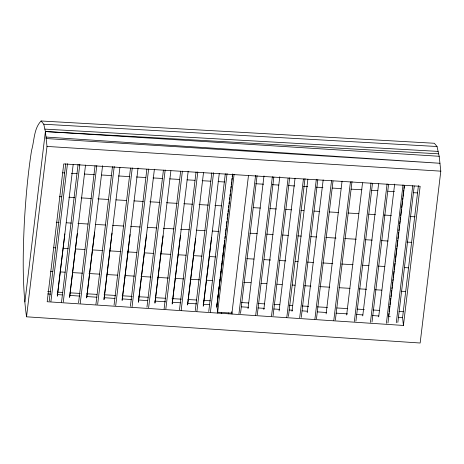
<?xml version="1.0" encoding="UTF-8"?>
<svg xmlns="http://www.w3.org/2000/svg" width="464" height="464" viewBox="0 0 464 464"><rect width="100%" height="100%" fill="white"/><g stroke="black" fill="none" stroke-linecap="round" stroke-linejoin="round"><path stroke-width="0.7" d="M24.917 301.931L45.391 131.544L43.784 124.23L41.081 120.988C33.739 128.661 34.417 140.65 31.587 150.313C27.915 173.53 25.874 196.962 24.447 220.417C22.858 252.538 22.139 284.867 26.535 316.808L420.152 343.012L440.8 171.158L439.182 156.281L437.036 146.514L434.333 143.266L41.081 120.988M26.535 316.808L47.009 146.427L45.391 131.544L438.642 153.828M49.248 300.956L65.72 163.879M50.918 301.525L67.477 163.734M57.368 296.096L73.173 164.587M61.521 302.163L78.08 164.372M63.278 302.018L79.837 164.227M69.641 297.302L85.533 165.074M78.578 302.766L95.05 165.694M80.249 303.334L96.802 165.544M86.698 297.894L102.585 165.665M95.909 304.448L112.468 166.657M97.666 304.303L114.225 166.512M104.029 299.576L119.921 167.347M114.045 305.167L130.512 168.09M115.716 305.735L132.269 167.945M122.165 300.295L138.052 168.067M130.39 306.339L146.862 169.267M132.06 306.907L148.619 169.116M138.423 302.18L154.402 169.238M146.949 307.22L163.421 170.149M148.619 307.794L165.178 170.004M154.982 303.062L170.874 170.833M164.094 309.03L180.647 171.239M165.851 308.885L182.404 171.094M172.301 303.433L188.187 171.204M179.498 309.795L196.052 172.005M181.169 310.364L197.809 171.854M187.618 304.923L203.505 172.689M195.263 310.59L211.816 172.799M196.933 311.158L213.573 172.654M203.383 305.712L219.269 173.484M208.754 311.53L225.313 173.739M210.424 312.098L227.064 173.588M216.879 305.213L217.222 302.342M217.39 300.91L218.161 294.449M218.335 293.016L218.59 290.864M218.764 289.432L219.107 286.561M219.275 285.122L219.536 282.97M219.704 281.538L219.965 279.386M220.133 277.948L220.475 275.077M220.649 273.644L220.905 271.492M221.079 270.054L221.421 267.189M221.589 265.75L221.844 263.598M222.018 262.166L222.79 255.705M222.964 254.272L223.219 252.12M223.387 250.682L223.729 247.811M223.903 246.378L224.158 244.226M224.332 242.794L224.588 240.636M224.843 238.484L225.104 236.333M225.272 234.9L225.533 232.748M225.701 231.31L226.043 228.439M226.217 227.006L226.473 224.854M226.647 223.416L226.902 221.264M227.157 219.112L227.418 216.961M227.586 215.528L227.841 213.376M228.015 211.938L228.271 209.786M228.532 207.634L228.787 205.482M228.955 204.044L229.216 201.892M229.471 199.74L229.726 197.589M229.9 196.156L230.156 193.998M230.417 191.847L230.672 189.695M230.84 188.262L231.101 186.11M231.269 184.672L231.611 181.801M231.785 180.368L232.041 178.217M232.215 176.778L232.557 173.913M216.874 306.658L232.76 174.429M234.088 174.447L217.639 312.208L231.942 313.142L248.495 175.363M238.948 313.797L255.594 175.288M240.52 313.438L257.073 175.647M248.025 308.693L263.981 175.926M255.716 315.207L272.356 176.697M257.282 314.847L273.841 177.057M263.836 309.517L279.792 176.749M271.527 316.025L288.086 178.24M273.099 315.665L289.652 177.874M279.102 310.99L295.052 178.228M286.787 317.504L303.433 178.994M288.446 316.425L304.999 178.634M292.001 311.274L307.864 179.226M299.686 317.788L316.332 179.278M301.258 317.428L317.811 179.638M307.209 312.672L323.159 179.904M314.894 319.18L331.54 180.67M316.465 318.82L333.019 181.03M326.111 313.896L342.061 181.128M333.796 320.404L350.442 181.9M335.368 320.044L352.008 181.54M346.66 314.981L362.529 182.932M354.351 321.488L370.991 182.984M355.917 321.129L372.476 183.338M362.749 315.891L378.612 183.843M370.434 322.399L387.08 183.895M372.006 322.039L388.565 184.249M378.699 316.86L394.649 184.098M386.384 323.373L403.03 184.863M388.583 316.245L388.931 313.374M389.105 311.941L389.36 309.79M389.534 308.351L389.795 306.199M389.963 304.761L390.311 301.896M390.485 300.457L390.74 298.306M390.914 296.867L391.169 294.715M391.343 293.283L391.691 290.412M391.86 288.973L392.121 286.822M392.295 285.389L392.637 282.518M392.811 281.08L393.072 278.928M393.24 277.495L394.017 271.034M394.191 269.601L394.968 263.14M395.137 261.702L395.398 259.55M395.572 258.117L396.349 251.656M396.517 250.224L396.778 248.066M396.952 246.633L397.723 240.172M397.897 238.74L398.158 236.588M398.327 235.149L398.675 232.278M398.849 230.846L399.104 228.694M399.278 227.256L399.539 225.104M399.707 223.671L400.055 220.8M400.229 219.362L400.484 217.21M400.658 215.772L401.435 209.316M401.604 207.878L402.381 201.422M402.555 199.984L402.816 197.832M402.984 196.4L403.761 189.938M403.935 188.506L404.19 186.348M387.956 323.014L404.509 185.223M396.273 322.758L412.745 185.687M397.845 322.399L414.224 186.041M403.425 325.45L420.146 186.302L63.742 163.914L47.183 301.733L403.425 325.45L402.566 317.567L418.429 185.588M57.298 295.986L64.844 233.885M69.571 297.186L77.291 233.659M86.623 297.778L94.604 232.11M103.959 299.454L112.021 233.073M122.09 300.179L130.071 234.506M138.353 302.058L146.502 234.964M154.912 302.946L163.061 235.845M172.138 304.03L180.461 235.503M187.543 304.802L195.605 238.421M203.22 306.304L211.543 237.783M216.711 307.255L224.779 240.868M43.784 124.23L437.036 146.514M44.857 129.114L438.109 151.397M62.657 172.805L64.827 172.927M71.328 173.298L77.111 173.623M84.344 174.035L94.465 174.609M101.691 175.021L111.812 175.589M118.32 175.96L129.885 176.616M136.393 176.981L145.789 177.515M153.016 177.927L162.412 178.46M169.644 178.866L179.765 179.44M186.992 179.852L194.944 180.299M202.171 180.711L210.847 181.204M218.074 181.61L224.582 181.981M255.67 183.744L263.622 184.191M272.293 184.684L278.8 185.049M288.196 185.583L294.704 185.954M303.381 186.447L307.713 186.69M316.39 187.183L322.898 187.549M332.294 188.082L340.97 188.575M351.091 189.15L361.932 189.764M371.328 190.292L377.835 190.663M387.956 191.238L394.464 191.603M413.256 192.67L417.594 192.914M59.496 196.678L61.666 196.8M68.892 197.212L74.675 197.536M81.183 197.908L91.304 198.476M97.811 198.847L108.651 199.462M115.884 199.868L126.724 200.483M133.951 200.895L143.353 201.428M149.855 201.794L159.976 202.368M166.483 202.739L177.329 203.354M183.831 203.719L192.508 204.212M199.015 204.583L208.411 205.111M214.919 205.482L221.421 205.848M253.228 207.652L260.461 208.063M269.857 208.597L276.364 208.962M285.76 209.496L291.543 209.821M300.939 210.354L303.833 210.517M313.954 211.091L319.737 211.422M329.133 211.955L338.534 212.483M347.93 213.017L358.771 213.631M368.892 214.206L375.399 214.571M384.076 215.064L391.303 215.476M410.101 216.537L415.158 216.827M56.254 222.215L59.143 222.384M66.375 222.79L71.433 223.08M77.94 223.445L88.061 224.019M95.288 224.431L105.409 225.005M112.636 225.411L123.482 226.026M130.709 226.438L140.105 226.971M147.337 227.377L156.733 227.911M163.241 228.282L174.081 228.891M180.589 229.262L189.266 229.755M196.492 230.161L205.169 230.654M212.396 231.066L218.904 231.432M249.986 233.195L257.213 233.601M266.614 234.134L273.116 234.506M282.518 235.039L288.301 235.364M297.697 235.898L301.31 236.101M310.712 236.634L316.494 236.965M325.89 237.493L336.011 238.067M344.682 238.56L356.253 239.215M365.649 239.749L372.157 240.114M381.553 240.648L388.061 241.019M406.853 242.08L411.916 242.37M53.766 247.724L55.935 247.851M63.168 248.257L68.225 248.547M75.452 248.953L84.854 249.487M92.081 249.899L102.927 250.514M109.429 250.879L121 251.534M127.501 251.906L136.903 252.439M144.13 252.845L153.526 253.379M160.759 253.791L170.874 254.359M178.106 254.771L186.058 255.223M193.285 255.629L201.962 256.122M209.189 256.534L215.696 256.899M246.778 258.663L254.011 259.069M264.132 259.643L270.634 260.014M279.311 260.507L285.818 260.872M295.214 261.406L298.103 261.568M307.504 262.102L313.287 262.427M322.683 262.96L332.804 263.535M341.481 264.028L353.046 264.683M362.442 265.217L368.95 265.582M378.346 266.116L384.853 266.487M404.37 267.589L408.709 267.838M50.669 271.376L52.838 271.498M60.065 271.91L65.128 272.194M72.355 272.606L82.476 273.18M88.984 273.545L99.824 274.16M107.056 274.572L117.897 275.187M125.129 275.593L134.525 276.126M141.033 276.498L151.154 277.066M157.656 277.437L168.502 278.052M175.009 278.417L183.68 278.91M190.188 279.282L199.584 279.815M206.091 280.181L212.599 280.552M243.681 282.309L250.908 282.721M261.029 283.295L266.812 283.62M276.933 284.194L281.996 284.484M292.117 285.053L295.005 285.221M304.407 285.749L310.909 286.12M319.586 286.613L329.707 287.187M339.103 287.715L349.949 288.33M359.345 288.863L366.572 289.275M375.248 289.762L381.756 290.133M401.273 291.241L405.611 291.485M47.693 291.583L50.588 291.746M57.814 292.158L62.872 292.442M70.105 292.854L80.226 293.428M86.727 293.793L96.848 294.367M104.081 294.779L115.646 295.435M122.154 295.8L132.275 296.374M138.777 296.745L148.178 297.279M155.405 297.685L165.526 298.259M172.034 298.63L181.43 299.158M187.937 299.529L196.608 300.022M203.841 300.428L210.343 300.8M241.431 302.563L248.658 302.969M258.054 303.502L264.561 303.868M273.957 304.401L279.74 304.732M289.142 305.266L292.755 305.469M302.151 306.002L308.659 306.368M317.33 306.861L327.451 307.435M336.852 307.968L347.693 308.583M357.089 309.111L364.321 309.523M372.992 310.016L379.5 310.381M399.017 311.489L403.355 311.733M45.391 131.544L439.182 156.281M47.009 146.427L440.8 171.158M47.769 293.95L50.657 294.141M57.165 294.57L62.222 294.913M69.449 295.394L79.564 296.067M86.791 296.548L96.912 297.221M104.139 297.702L114.979 298.427M122.206 298.909L131.602 299.535M138.829 300.017L147.5 300.591M154.727 301.072L165.567 301.797M172.069 302.226L180.745 302.806M187.972 303.288L196.643 303.868M203.145 304.297L209.653 304.732M241.303 306.826L248.536 307.307M257.938 307.934L264.445 308.363M273.847 308.989L279.63 309.378M289.031 310.004L292.651 310.242M302.052 310.868L307.11 311.205M317.237 311.883L326.639 312.51M336.04 313.136L347.611 313.902M356.288 314.482L362.796 314.917M372.198 315.543L378.705 315.978M388.826 316.651L390.276 316.744M398.228 317.277L402.566 317.567M231.791 311.744L232.041 314.035M228.619 312.927L228.717 313.821M221.589 312.458L221.688 313.351M216.955 305.915L217.738 313.101M46.33 137.071L46.151 138.539L439.942 163.27L46.33 137.071"/></g></svg>
